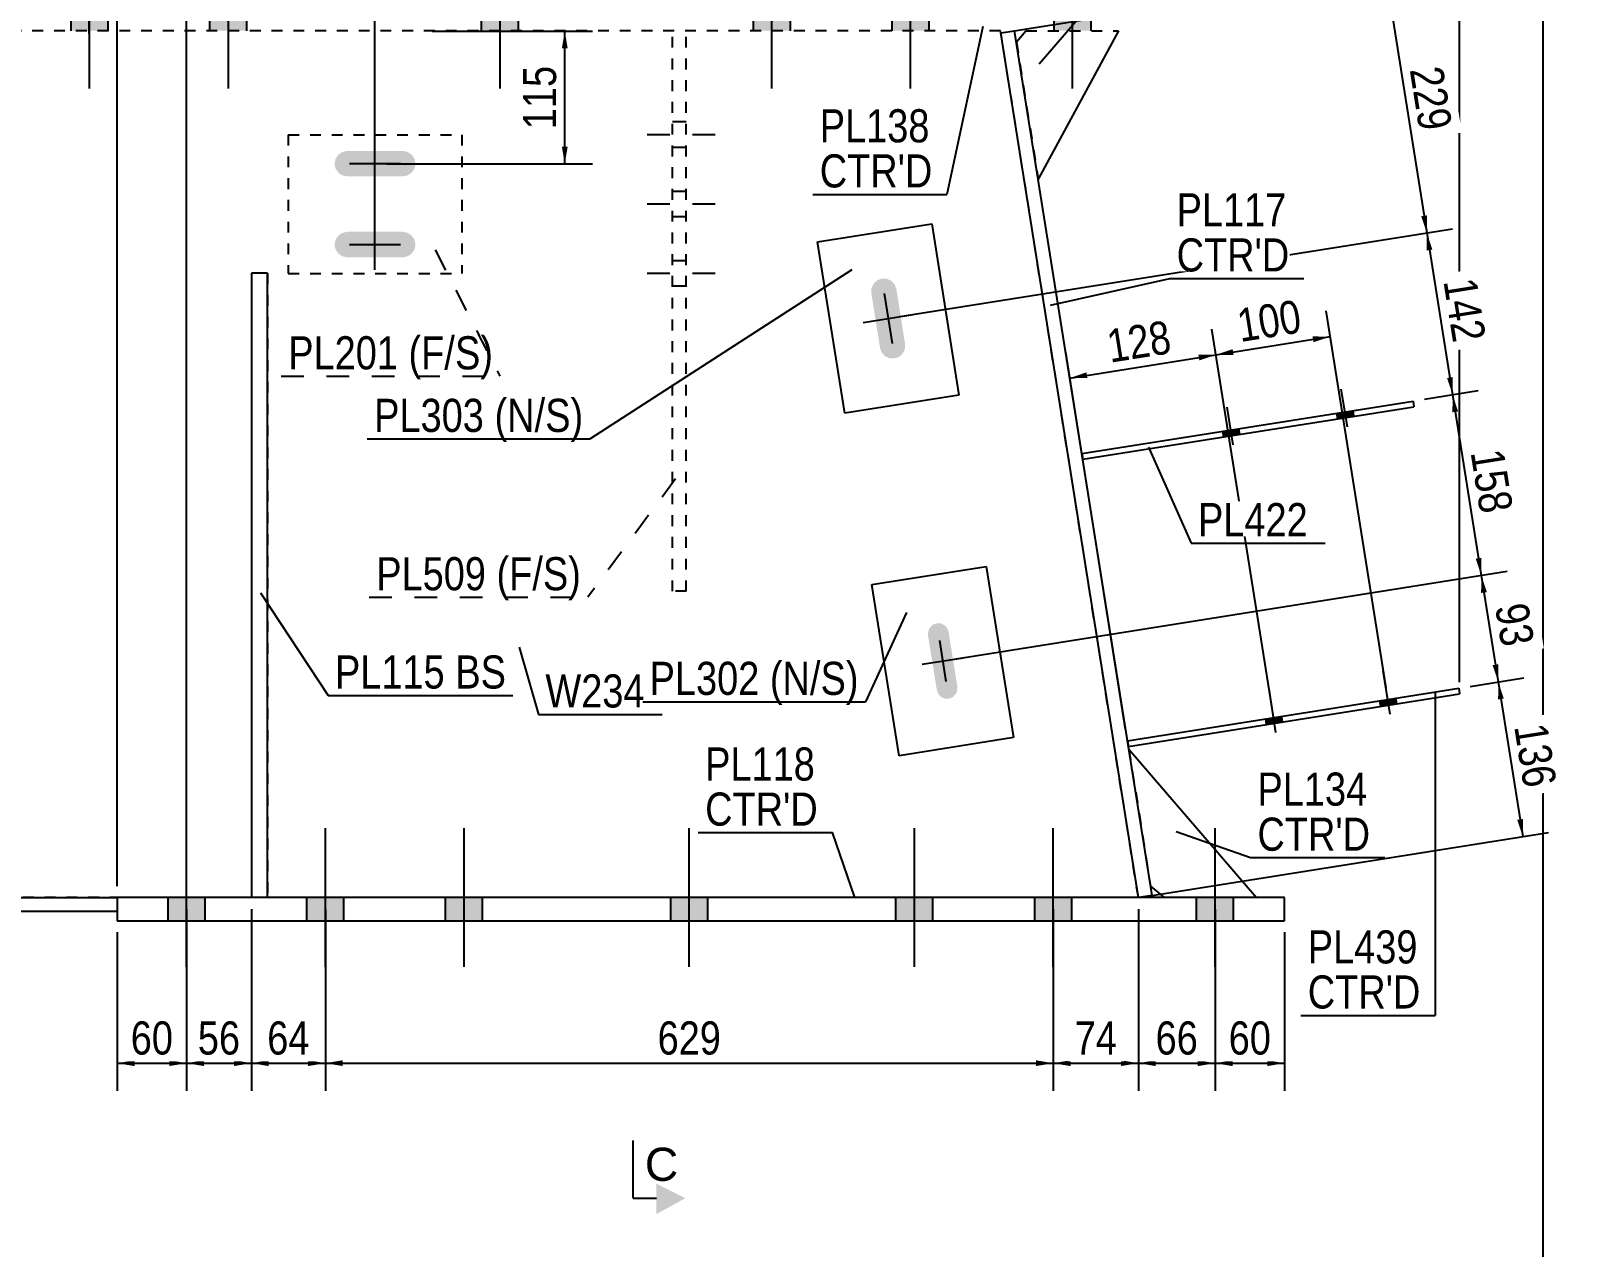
# Model space of a CAD drawing. Header units: millimetres. Extents: x -314 to 100, y -164 to 123.
# Drawn here: x -32.4 to 100.4, y -35.4 to 69.8 of the extents above; entities that cross this region are included whole.
import ezdxf

# ---------------------------------------------------------------- set-up
doc = ezdxf.new("R2010")
doc.units = ezdxf.units.MM
doc.linetypes.add('DXK_LINE_DOT1', pattern=[1.8814, 0.9407, -0.9407])
doc.linetypes.add('DXK_LINE_DOT2', pattern=[3.9198, 1.9599, -1.9599])
doc.styles.add('Arial', font='ARIAL.TTF', dxfattribs={"height": 0.2})
doc.styles.add('Arial Narrow', font='ARIALN.TTF', dxfattribs={"height": 0.2})

# ---------------------------------------------------------------- blocks, each defined once
blk = doc.blocks.new('Unknown-623260570-1210')
at = {"color": 5, "linetype": 'Continuous'}
blk.add_line((98.38, -164.04), (98.38, 122.96), dxfattribs=at)
blk = doc.blocks.new('Bolt-623260570-1496 - 1397')
at = {"linetype": 'Continuous'}
for points in [[(-38.74, 72.33), (-41.94, 72.33), (-41.94, 69.83), (-38.74, 69.83)], [(-38.74, 72.33), (-41.94, 72.33), (-41.94, 69.83), (-38.74, 69.83)], [(-25.74, 72.33), (-28.94, 72.33), (-28.94, 69.83), (-25.74, 69.83)], [(-25.74, 72.33), (-28.94, 72.33), (-28.94, 69.83), (-25.74, 69.83)], [(-13.74, 72.33), (-16.94, 72.33), (-16.94, 69.83), (-13.74, 69.83)], [(-13.74, 72.33), (-16.94, 72.33), (-16.94, 69.83), (-13.74, 69.83)], [(9.76, 72.33), (6.56, 72.33), (6.56, 69.83), (9.76, 69.83)], [(9.76, 72.33), (6.56, 72.33), (6.56, 69.83), (9.76, 69.83)], [(33.26, 72.33), (30.06, 72.33), (30.06, 69.83), (33.26, 69.83)], [(33.26, 72.33), (30.06, 72.33), (30.06, 69.83), (33.26, 69.83)], [(45.26, 72.33), (42.06, 72.33), (42.06, 69.83), (45.26, 69.83)], [(45.26, 72.33), (42.06, 72.33), (42.06, 69.83), (45.26, 69.83)], [(59.26, 72.33), (56.06, 72.33), (56.06, 69.83), (59.26, 69.83)], [(59.26, 72.33), (56.06, 72.33), (56.06, 69.83), (59.26, 69.83)]]:
    blk.add_hatch(color=3, dxfattribs=at).paths.add_polyline_path(points)
at = {"color": 3, "linetype": 'Continuous'}
for p, q in [((-40.34, 76.8), (-40.34, 64.83)), ((-40.34, 76.8), (-40.34, 64.83)), ((-27.34, 76.8), (-27.34, 64.83)), ((-27.34, 76.8), (-27.34, 64.83)), ((-15.34, 76.8), (-15.34, 64.83)), ((-15.34, 76.8), (-15.34, 64.83)), ((8.16, 76.8), (8.16, 64.83)), ((8.16, 76.8), (8.16, 64.83)), ((31.66, 76.8), (31.66, 64.83)), ((31.66, 76.8), (31.66, 64.83)), ((43.66, 76.8), (43.66, 64.83)), ((43.66, 76.8), (43.66, 64.83)), ((57.66, 76.8), (57.66, 64.83)), ((57.66, 76.8), (57.66, 64.83)), ((-41.94, 72.33), (-41.94, 69.83)), ((-41.94, 72.33), (-41.94, 69.83)), ((-38.74, 72.33), (-38.74, 69.83)), ((-38.74, 72.33), (-38.74, 69.83)), ((-28.94, 72.33), (-28.94, 69.83)), ((-28.94, 72.33), (-28.94, 69.83)), ((-25.74, 72.33), (-25.74, 69.83)), ((-25.74, 72.33), (-25.74, 69.83)), ((-16.94, 72.33), (-16.94, 69.83)), ((-16.94, 72.33), (-16.94, 69.83)), ((-13.74, 72.33), (-13.74, 69.83)), ((-13.74, 72.33), (-13.74, 69.83)), ((6.56, 72.33), (6.56, 69.83)), ((6.56, 72.33), (6.56, 69.83)), ((9.76, 72.33), (9.76, 69.83)), ((9.76, 72.33), (9.76, 69.83)), ((30.06, 72.33), (30.06, 69.83)), ((30.06, 72.33), (30.06, 69.83)), ((33.26, 72.33), (33.26, 69.83)), ((33.26, 72.33), (33.26, 69.83)), ((42.06, 72.33), (42.06, 69.83)), ((42.06, 72.33), (42.06, 69.83)), ((45.26, 72.33), (45.26, 69.83)), ((45.26, 72.33), (45.26, 69.83)), ((56.06, 72.33), (56.06, 69.83)), ((56.06, 72.33), (56.06, 69.83)), ((59.26, 72.33), (59.26, 69.83)), ((59.26, 72.33), (59.26, 69.83))]:
    blk.add_line(p, q, dxfattribs=at)
blk = doc.blocks.new('Bolt-623260570-8655 - 1397')
at = {"linetype": 'Continuous'}
blk.add_hatch(color=3, dxfattribs=at).paths.add_polyline_path([(46.31, 12.2), (46.63, 12.05), (46.98, 12.04), (47.31, 12.16), (47.56, 12.4), (47.71, 12.72), (47.73, 13.07), (46.97, 17.81), (46.85, 18.14), (46.61, 18.4), (46.29, 18.55), (45.94, 18.56), (45.61, 18.44), (45.35, 18.2), (45.21, 17.88), (45.19, 17.53), (45.95, 12.79), (46.07, 12.46)])
at = {"color": 3, "linetype": 'Continuous'}
for p, q in [((46.18, 17.08), (46.74, 13.52)), ((44.68, 15.02), (48.24, 15.58))]:
    blk.add_line(p, q, dxfattribs=at)
blk = doc.blocks.new('Part-623260570-2457 - 1397')
at = {"color": 2, "linetype": 'Continuous'}
for p, q in [((62.56, 7.67), (73.6, -5.17)), ((64.44, -4.19), (65.6, -5.17))]:
    blk.add_line(p, q, dxfattribs=at)
at = {"color": 7, "linetype": 'DXK_LINE_DOT1'}
for p, q in [((62.56, 7.67), (64.44, -4.19)), ((73.6, -5.17), (65.6, -5.17))]:
    blk.add_line(p, q, dxfattribs=at)
blk = doc.blocks.new('Part-623260570-1485 - 1397')
at = {"color": 7, "linetype": 'DXK_LINE_DOT1'}
for p, q in [((-11.92, 48.85), (-13.32, 48.85)), ((-13.32, 48.85), (-13.32, -5.17)), ((-11.92, 48.85), (-11.92, -5.17)), ((-11.92, -5.17), (-13.32, -5.17))]:
    blk.add_line(p, q, dxfattribs=at)
blk = doc.blocks.new('Part-623260570-1490 - 1397')
at = {"color": 2, "linetype": 'Continuous'}
for p, q in [((-11.92, 48.85), (-13.32, 48.85)), ((-13.32, 48.85), (-13.32, -5.17)), ((-11.92, -5.17), (-11.92, 48.85))]:
    blk.add_line(p, q, dxfattribs=at)
blk = doc.blocks.new('Part-623260570-8653 - 1397')
at = {"color": 2, "linetype": 'Continuous'}
for p, q in [((58.49, 33.24), (87.13, 37.79)), ((58.57, 32.75), (87.21, 37.3)), ((87.13, 37.79), (87.21, 37.3))]:
    blk.add_line(p, q, dxfattribs=at)
at = {"color": 7, "linetype": 'DXK_LINE_DOT1'}
blk.add_line((58.49, 33.24), (58.57, 32.75), dxfattribs=at)
blk = doc.blocks.new('Part-623260570-1540 - 1397')
at = {"color": 2, "linetype": 'Continuous'}
for p, q in [((62.44, 8.4), (91.08, 12.96)), ((62.52, 7.91), (91.16, 12.46)), ((91.08, 12.96), (91.16, 12.46))]:
    blk.add_line(p, q, dxfattribs=at)
at = {"color": 7, "linetype": 'DXK_LINE_DOT1'}
blk.add_line((62.44, 8.4), (62.52, 7.91), dxfattribs=at)
blk = doc.blocks.new('Bolt-623260570-1609 - 1397')
at = {"linetype": 'Continuous'}
for points in [[(-17.32, -5.17), (-20.52, -5.17), (-20.52, -7.17), (-17.32, -7.17)], [(-17.32, -5.17), (-20.52, -5.17), (-20.52, -7.17), (-17.32, -7.17)], [(-5.32, -5.17), (-8.52, -5.17), (-8.52, -7.17), (-5.32, -7.17)], [(-5.32, -5.17), (-8.52, -5.17), (-8.52, -7.17), (-5.32, -7.17)], [(6.68, -5.17), (3.48, -5.17), (3.48, -7.17), (6.68, -7.17)], [(6.68, -5.17), (3.48, -5.17), (3.48, -7.17), (6.68, -7.17)], [(26.15, -5.17), (22.95, -5.17), (22.95, -7.17), (26.15, -7.17)], [(26.15, -5.17), (22.95, -5.17), (22.95, -7.17), (26.15, -7.17)], [(45.62, -5.17), (42.42, -5.17), (42.42, -7.17), (45.62, -7.17)], [(45.62, -5.17), (42.42, -5.17), (42.42, -7.17), (45.62, -7.17)], [(57.62, -5.17), (54.42, -5.17), (54.42, -7.17), (57.62, -7.17)], [(57.62, -5.17), (54.42, -5.17), (54.42, -7.17), (57.62, -7.17)], [(71.62, -5.17), (68.42, -5.17), (68.42, -7.17), (71.62, -7.17)], [(71.62, -5.17), (68.42, -5.17), (68.42, -7.17), (71.62, -7.17)]]:
    blk.add_hatch(color=3, dxfattribs=at).paths.add_polyline_path(points)
at = {"color": 3, "linetype": 'Continuous'}
for p, q in [((-18.92, -11.15), (-18.92, 0.83)), ((-18.92, -11.15), (-18.92, 0.83)), ((-6.92, -11.15), (-6.92, 0.83)), ((-6.92, -11.15), (-6.92, 0.83)), ((5.08, -11.15), (5.08, 0.83)), ((5.08, -11.15), (5.08, 0.83)), ((24.55, -11.15), (24.55, 0.83)), ((24.55, -11.15), (24.55, 0.83)), ((44.02, -11.15), (44.02, 0.83)), ((44.02, -11.15), (44.02, 0.83)), ((56.02, -11.15), (56.02, 0.83)), ((56.02, -11.15), (56.02, 0.83)), ((70.02, -11.15), (70.02, 0.83)), ((70.02, -11.15), (70.02, 0.83)), ((-20.52, -7.17), (-20.52, -5.17)), ((-20.52, -7.17), (-20.52, -5.17)), ((-17.32, -7.17), (-17.32, -5.17)), ((-17.32, -7.17), (-17.32, -5.17)), ((-8.52, -7.17), (-8.52, -5.17)), ((-8.52, -7.17), (-8.52, -5.17)), ((-5.32, -7.17), (-5.32, -5.17)), ((-5.32, -7.17), (-5.32, -5.17)), ((3.48, -7.17), (3.48, -5.17)), ((3.48, -7.17), (3.48, -5.17)), ((6.68, -7.17), (6.68, -5.17)), ((6.68, -7.17), (6.68, -5.17)), ((22.95, -7.17), (22.95, -5.17)), ((22.95, -7.17), (22.95, -5.17)), ((26.15, -7.17), (26.15, -5.17)), ((26.15, -7.17), (26.15, -5.17)), ((42.42, -7.17), (42.42, -5.17)), ((42.42, -7.17), (42.42, -5.17)), ((45.62, -7.17), (45.62, -5.17)), ((45.62, -7.17), (45.62, -5.17)), ((54.42, -7.17), (54.42, -5.17)), ((54.42, -7.17), (54.42, -5.17)), ((57.62, -7.17), (57.62, -5.17)), ((57.62, -7.17), (57.62, -5.17)), ((68.42, -7.17), (68.42, -5.17)), ((68.42, -7.17), (68.42, -5.17)), ((71.62, -7.17), (71.62, -5.17)), ((71.62, -7.17), (71.62, -5.17))]:
    blk.add_line(p, q, dxfattribs=at)
blk = doc.blocks.new('Part-623260570-8651 - 1397')
at = {"color": 2, "linetype": 'Continuous'}
for p, q in [((40.34, 21.92), (50.22, 23.49)), ((50.22, 23.49), (52.58, 8.68)), ((42.7, 7.11), (40.34, 21.92)), ((52.58, 8.68), (42.7, 7.11))]:
    blk.add_line(p, q, dxfattribs=at)
blk = doc.blocks.new('Part-623260570-1776 - 1397')
at = {"color": 2, "linetype": 'Continuous'}
for p, q in [((76.02, -5.17), (-24.92, -5.17)), ((-24.92, -5.17), (-24.92, -7.17)), ((76.02, -7.17), (76.02, -5.17)), ((-24.92, -7.17), (76.02, -7.17))]:
    blk.add_line(p, q, dxfattribs=at)
blk = doc.blocks.new('Part-623260570-1584 - 1397')
at = {"color": 2, "linetype": 'Continuous'}
for p, q in [((-114.45, 14.84), (-114.5, 13.64)), ((-66.45, 12.73), (-114.45, 14.84)), ((-66.45, 11.53), (-114.5, 13.64)), ((-48.32, -5.17), (-66.35, -4.38)), ((-48.32, -5.17), (-24.92, -5.17)), ((-48.35, -6.37), (-66.35, -5.58)), ((-24.92, -6.37), (-48.35, -6.37))]:
    blk.add_line(p, q, dxfattribs=at)
at = {"color": 7, "linetype": 'DXK_LINE_DOT1'}
blk.add_line((-24.92, -5.17), (-24.92, -6.37), dxfattribs=at)
blk = doc.blocks.new('Bolt-623260570-1607 - 1397')
at = {"linetype": 'Continuous'}
for points in [[(84.34, 11.38), (85.73, 11.6), (85.65, 12.09), (84.26, 11.87)], [(84.34, 11.38), (85.73, 11.6), (85.65, 12.09), (84.26, 11.87)], [(74.47, 9.81), (75.85, 10.03), (75.77, 10.52), (74.39, 10.3)], [(74.47, 9.81), (75.85, 10.03), (75.77, 10.52), (74.39, 10.3)]]:
    blk.add_hatch(color=3, dxfattribs=at).paths.add_polyline_path(points)
at = {"color": 3, "linetype": 'Continuous'}
for p, q in [((85.16, 10.7), (84.56, 14.45)), ((85.16, 10.7), (84.56, 14.45)), ((75.28, 9.13), (74.69, 12.88)), ((75.28, 9.13), (74.69, 12.88)), ((85.73, 11.6), (85.65, 12.09)), ((85.73, 11.6), (85.65, 12.09)), ((84.34, 11.38), (84.26, 11.87)), ((84.34, 11.38), (84.26, 11.87)), ((74.47, 9.81), (74.39, 10.3)), ((74.47, 9.81), (74.39, 10.3)), ((75.85, 10.03), (75.77, 10.52)), ((75.85, 10.03), (75.77, 10.52))]:
    blk.add_line(p, q, dxfattribs=at)
blk = doc.blocks.new('Part-623260570-1663 - 1397')
at = {"color": 2, "linetype": 'Continuous'}
for p, q in [((51.49, 69.64), (52.67, 69.83)), ((63.38, -5.17), (51.49, 69.64)), ((64.57, -4.98), (52.67, 69.83)), ((64.57, -4.98), (63.38, -5.17))]:
    blk.add_line(p, q, dxfattribs=at)
blk = doc.blocks.new('Part-623260570-1739 - 1397')
at = {"color": 2, "linetype": 'Continuous'}
for p, q in [((-46.24, 69.83), (-46.24, -5.17)), ((51.49, 69.64), (51.46, 69.83))]:
    blk.add_line(p, q, dxfattribs=at)
at = {"color": 7, "linetype": 'DXK_LINE_DOT1'}
for p, q in [((51.46, 69.83), (-46.24, 69.83)), ((63.38, -5.17), (51.49, 69.64)), ((-13.32, -5.17), (-46.24, -5.17)), ((63.38, -5.17), (-11.92, -5.17))]:
    blk.add_line(p, q, dxfattribs=at)
blk = doc.blocks.new('Part-623260570-8652 - 1397')
at = {"color": 2, "linetype": 'Continuous'}
for p, q in [((35.63, 51.55), (45.51, 53.12)), ((45.51, 53.12), (47.86, 38.31)), ((37.99, 36.74), (35.63, 51.55)), ((47.86, 38.31), (37.99, 36.74))]:
    blk.add_line(p, q, dxfattribs=at)
blk = doc.blocks.new('Part-623260570-2459 - 1397')
at = {"color": 2, "linetype": 'Continuous'}
for p, q in [((53.67, 69.83), (52.83, 68.84)), ((61.67, 69.83), (54.71, 56.99))]:
    blk.add_line(p, q, dxfattribs=at)
at = {"color": 7, "linetype": 'DXK_LINE_DOT1'}
for p, q in [((53.67, 69.83), (61.67, 69.83)), ((52.83, 68.84), (54.71, 56.99)), ((54.71, 56.99), (54.71, 56.99))]:
    blk.add_line(p, q, dxfattribs=at)
blk = doc.blocks.new('Part-623260570-7540 - 1397')
at = {"color": 7, "linetype": 'DXK_LINE_DOT1'}
for p, q in [((-10.13, 60.83), (-10.13, 48.83)), ((-10.13, 60.83), (4.87, 60.83)), ((4.87, 60.83), (4.87, 48.83)), ((-10.13, 48.83), (4.87, 48.83))]:
    blk.add_line(p, q, dxfattribs=at)
blk = doc.blocks.new('Bolt-623260570-7541 - 1397')
at = {"linetype": 'Continuous'}
for points in [[(0.55, 57.55), (0.79, 57.91), (0.87, 58.33), (0.79, 58.75), (0.55, 59.1), (0.19, 59.34), (-0.23, 59.43), (-5.03, 59.43), (-5.45, 59.34), (-5.8, 59.1), (-6.04, 58.75), (-6.13, 58.33), (-6.04, 57.91), (-5.8, 57.55), (-5.45, 57.31), (-5.03, 57.23), (-0.23, 57.23), (0.19, 57.31)], [(0.55, 50.55), (0.79, 50.91), (0.87, 51.33), (0.79, 51.75), (0.55, 52.1), (0.19, 52.34), (-0.23, 52.43), (-5.03, 52.43), (-5.45, 52.34), (-5.8, 52.1), (-6.04, 51.75), (-6.13, 51.33), (-6.04, 50.91), (-5.8, 50.55), (-5.45, 50.31), (-5.03, 50.23), (-0.23, 50.23), (0.19, 50.31)]]:
    blk.add_hatch(color=3, dxfattribs=at).paths.add_polyline_path(points)
at = {"color": 3, "linetype": 'Continuous'}
for p, q in [((-2.63, 56.13), (-2.63, 60.53)), ((-4.83, 58.33), (-0.43, 58.33)), ((-2.63, 49.13), (-2.63, 53.53)), ((-4.83, 51.33), (-0.43, 51.33))]:
    blk.add_line(p, q, dxfattribs=at)
blk = doc.blocks.new('Part-623260570-8654 - 1397')
at = {"color": 7, "linetype": 'DXK_LINE_DOT1'}
for p, q in [((23.09, 21.33), (23.09, 69.83)), ((24.29, 21.33), (24.29, 69.83)), ((24.29, 21.33), (23.09, 21.33))]:
    blk.add_line(p, q, dxfattribs=at)
blk = doc.blocks.new('Bolt-623260570-8656 - 1397')
at = {"linetype": 'Continuous'}
blk.add_hatch(color=3, dxfattribs=at).paths.add_polyline_path([(41.48, 41.67), (41.87, 41.49), (42.3, 41.47), (42.7, 41.62), (43.02, 41.91), (43.19, 42.3), (43.21, 42.73), (42.46, 47.47), (42.31, 47.87), (42.02, 48.19), (41.63, 48.37), (41.2, 48.38), (40.8, 48.24), (40.48, 47.94), (40.3, 47.55), (40.29, 47.13), (41.04, 42.39), (41.19, 41.98)])
at = {"color": 3, "linetype": 'Continuous'}
for p, q in [((41.4, 47.1), (42.09, 42.76)), ((39.58, 44.58), (43.92, 45.27))]:
    blk.add_line(p, q, dxfattribs=at)
blk = doc.blocks.new('Bolt-623260570-8659 - 1397')
at = {"linetype": 'Continuous'}
for points in [[(80.63, 36.25), (82.02, 36.47), (81.94, 36.97), (80.55, 36.75)], [(80.63, 36.25), (82.02, 36.47), (81.94, 36.97), (80.55, 36.75)], [(70.76, 34.68), (72.14, 34.9), (72.06, 35.4), (70.68, 35.18)], [(70.76, 34.68), (72.14, 34.9), (72.06, 35.4), (70.68, 35.18)]]:
    blk.add_hatch(color=3, dxfattribs=at).paths.add_polyline_path(points)
at = {"color": 3, "linetype": 'Continuous'}
for p, q in [((81.45, 35.57), (80.93, 38.83)), ((81.45, 35.57), (80.93, 38.83)), ((71.57, 34), (71.06, 37.26)), ((71.57, 34), (71.06, 37.26)), ((80.63, 36.25), (80.55, 36.75)), ((80.63, 36.25), (80.55, 36.75)), ((82.02, 36.47), (81.94, 36.97)), ((82.02, 36.47), (81.94, 36.97)), ((70.76, 34.68), (70.68, 35.18)), ((70.76, 34.68), (70.68, 35.18)), ((72.14, 34.9), (72.06, 35.4)), ((72.14, 34.9), (72.06, 35.4))]:
    blk.add_line(p, q, dxfattribs=at)
blk = doc.blocks.new('Bolt-623260570-8660 - 1397')
at = {"color": 3, "linetype": 'DXK_LINE_DOT2'}
for p, q in [((24.29, 61.93), (23.09, 61.93)), ((26.79, 60.83), (19.99, 60.83)), ((24.29, 59.73), (23.09, 59.73)), ((24.29, 55.93), (23.09, 55.93)), ((26.79, 54.83), (19.99, 54.83)), ((24.29, 53.73), (23.09, 53.73)), ((24.29, 49.93), (23.09, 49.93)), ((26.79, 48.83), (19.99, 48.83)), ((24.29, 47.73), (23.09, 47.73))]:
    blk.add_line(p, q, dxfattribs=at)
blk = doc.blocks.new('StraightDimension-623260570-9714 - 1397')
at = {"linetype": 'Continuous'}
blk.add_hatch(color=7, dxfattribs=at).paths.add_polyline_path([(-4.13, 89.41), (-2.63, 89.16), (-4.13, 88.91)])
at = {"color": 7, "linetype": 'Continuous'}
for p, q in [((-2.63, 52.3), (-2.63, 93.66)), ((-14.52, 89.16), (-2.63, 89.16))]:
    blk.add_line(p, q, dxfattribs=at)
at = {"color": 0}
blk.add_wipeout([(-3.4, 90.06), (-3.4, 94.26), (-13.74, 94.26), (-13.74, 90.06)], dxfattribs=at)
at = {"color": 3, "style": 'Arial Narrow'}
blk.add_text('10704', height=2.863, dxfattribs=at).set_placement((-13.14, 90.66))
blk = doc.blocks.new('StraightDimension-623260570-6183 - 1397')
at = {"color": 7, "linetype": 'Continuous'}
blk.add_line((91.16, 13.46), (91.16, 111.49), dxfattribs=at)
blk = doc.blocks.new('StraightDimension-623260570-6237 - 1397')
at = {"linetype": 'Continuous'}
for points in [[(13.53, 68.3), (13.78, 69.8), (14.03, 68.3)], [(14.03, 59.8), (13.78, 58.3), (13.53, 59.8)]]:
    blk.add_hatch(color=7, dxfattribs=at).paths.add_polyline_path(points)
at = {"color": 7, "linetype": 'Continuous'}
for p, q in [((2.32, 69.8), (16.18, 69.8)), ((13.78, 58.3), (13.78, 69.8)), ((-1.63, 58.3), (16.18, 58.3))]:
    blk.add_line(p, q, dxfattribs=at)
at = {"color": 0}
blk.add_wipeout([(13.63, 67.39), (9.43, 67.39), (9.43, 60.71), (13.63, 60.71)], dxfattribs=at)
at = {"color": 3, "style": 'Arial Narrow'}
blk.add_text('115', height=2.863, rotation=90.0002, dxfattribs=at).set_placement((13.03, 61.31))
blk = doc.blocks.new('StraightDimension-623260570-7045 - 1397')
at = {"linetype": 'Continuous'}
for points in [[(78.44, 43.38), (79.97, 43.36), (78.52, 42.88)], [(71.61, 41.78), (70.09, 41.79), (71.53, 42.28)]]:
    blk.add_hatch(color=7, dxfattribs=at).paths.add_polyline_path(points)
at = {"color": 7, "linetype": 'Continuous'}
for p, q in [((84.8, 12.97), (79.61, 45.59)), ((74.92, 11.4), (69.74, 44.02)), ((70.09, 41.79), (79.97, 43.36))]:
    blk.add_line(p, q, dxfattribs=at)
at = {"color": 0}
blk.add_wipeout([(78.3, 43.25), (77.64, 47.4), (71.04, 46.35), (71.7, 42.2)], dxfattribs=at)
at = {"color": 3, "style": 'Arial Narrow'}
blk.add_text('100', height=2.863, rotation=9.0355, dxfattribs=at).set_placement((72.2, 42.89))
blk = doc.blocks.new('StraightDimension-623260570-7046 - 1397')
at = {"linetype": 'Continuous'}
for points in [[(68.57, 41.8), (70.09, 41.79), (68.65, 41.31)], [(58.97, 39.77), (57.45, 39.78), (58.89, 40.27)]]:
    blk.add_hatch(color=7, dxfattribs=at).paths.add_polyline_path(points)
at = {"color": 7, "linetype": 'Continuous'}
for p, q in [((74.92, 11.4), (69.74, 44.02)), ((62.28, 9.39), (57.1, 42.01)), ((57.45, 39.78), (70.09, 41.79))]:
    blk.add_line(p, q, dxfattribs=at)
at = {"color": 0}
blk.add_wipeout([(67.05, 41.46), (66.39, 45.61), (59.79, 44.56), (60.45, 40.41)], dxfattribs=at)
at = {"color": 3, "style": 'Arial Narrow'}
blk.add_text('128', height=2.863, rotation=9.0355, dxfattribs=at).set_placement((60.94, 41.1))
blk = doc.blocks.new('StraightDimension-623260570-9473 - 1397')
at = {"linetype": 'Continuous'}
for points in [[(94.49, 11.98), (94.5, 13.5), (94.98, 12.06)], [(96.64, 1.63), (96.63, 0.11), (96.14, 1.56)]]:
    blk.add_hatch(color=7, dxfattribs=at).paths.add_polyline_path(points)
at = {"color": 7, "linetype": 'Continuous'}
for p, q in [((92.07, 13.11), (96.72, 13.85)), ((94.5, 13.5), (96.63, 0.11)), ((64.37, -5.02), (98.85, 0.47))]:
    blk.add_line(p, q, dxfattribs=at)
at = {"color": 0}
blk.add_wipeout([(96.23, 3.53), (100.38, 4.19), (99.33, 10.79), (95.18, 10.13)], dxfattribs=at)
at = {"color": 3, "style": 'Arial Narrow'}
blk.add_text('136', height=2.863, rotation=-80.9647, dxfattribs=at).set_placement((95.87, 9.63))
blk = doc.blocks.new('StraightDimension-623260570-9474 - 1397')
at = {"linetype": 'Continuous'}
for points in [[(93.02, 21.19), (93.03, 22.71), (93.52, 21.26)], [(94.51, 15.02), (94.5, 13.5), (94.01, 14.94)]]:
    blk.add_hatch(color=7, dxfattribs=at).paths.add_polyline_path(points)
at = {"color": 7, "linetype": 'Continuous'}
for p, q in [((47.45, 15.46), (95.26, 23.06)), ((93.03, 22.71), (94.5, 13.5)), ((92.07, 13.11), (96.72, 13.85))]:
    blk.add_line(p, q, dxfattribs=at)
at = {"color": 0}
blk.add_wipeout([(94.29, 15.73), (98.44, 16.39), (97.68, 21.18), (93.53, 20.52)], dxfattribs=at)
at = {"color": 3, "style": 'Arial Narrow'}
blk.add_text('93', height=2.863, rotation=-80.9647, dxfattribs=at).set_placement((94.22, 20.03))
blk = doc.blocks.new('StraightDimension-623260570-9475 - 1397')
at = {"linetype": 'Continuous'}
for points in [[(90.54, 36.82), (90.55, 38.34), (91.03, 36.89)], [(93.04, 24.23), (93.03, 22.71), (92.55, 24.15)]]:
    blk.add_hatch(color=7, dxfattribs=at).paths.add_polyline_path(points)
at = {"color": 7, "linetype": 'Continuous'}
for p, q in [((88.12, 37.95), (92.77, 38.69)), ((90.55, 38.34), (93.03, 22.71)), ((47.45, 15.46), (95.26, 23.06))]:
    blk.add_line(p, q, dxfattribs=at)
at = {"color": 0}
blk.add_wipeout([(92.46, 27.24), (96.61, 27.9), (95.56, 34.51), (91.41, 33.85)], dxfattribs=at)
at = {"color": 3, "style": 'Arial Narrow'}
blk.add_text('158', height=2.863, rotation=-80.9647, dxfattribs=at).set_placement((92.1, 33.35))
blk = doc.blocks.new('StraightDimension-623260570-9476 - 1397')
at = {"linetype": 'Continuous'}
for points in [[(88.31, 50.81), (88.32, 52.33), (88.8, 50.89)], [(90.56, 39.86), (90.55, 38.34), (90.07, 39.78)]]:
    blk.add_hatch(color=7, dxfattribs=at).paths.add_polyline_path(points)
at = {"color": 7, "linetype": 'Continuous'}
for p, q in [((42.74, 45.09), (90.54, 52.69)), ((88.32, 52.33), (90.55, 38.34)), ((88.12, 37.95), (92.77, 38.69))]:
    blk.add_line(p, q, dxfattribs=at)
at = {"color": 0}
blk.add_wipeout([(90.11, 42.06), (94.26, 42.72), (93.21, 49.32), (89.06, 48.66)], dxfattribs=at)
at = {"color": 3, "style": 'Arial Narrow'}
blk.add_text('142', height=2.863, rotation=-80.9647, dxfattribs=at).set_placement((89.75, 48.16))
blk = doc.blocks.new('StraightDimension-623260570-9477 - 1397')
at = {"linetype": 'Continuous'}
for points in [[(84.72, 73.4), (84.73, 74.92), (85.21, 73.48)], [(88.33, 53.85), (88.32, 52.33), (87.84, 53.78)]]:
    blk.add_hatch(color=7, dxfattribs=at).paths.add_polyline_path(points)
at = {"color": 7, "linetype": 'Continuous'}
for p, q in [((52.48, 69.8), (86.95, 75.28)), ((84.73, 74.92), (88.32, 52.33)), ((42.74, 45.09), (90.54, 52.69))]:
    blk.add_line(p, q, dxfattribs=at)
at = {"color": 0}
blk.add_wipeout([(87.2, 60.35), (91.35, 61.01), (90.3, 67.61), (86.15, 66.95)], dxfattribs=at)
at = {"color": 3, "style": 'Arial Narrow'}
blk.add_text('229', height=2.863, rotation=-80.9647, dxfattribs=at).set_placement((86.84, 66.46))
blk = doc.blocks.new('StraightDimension-623260570-9551 - 1397')
at = {"linetype": 'Continuous'}
for points in [[(71.52, -19.74), (70.02, -19.49), (71.52, -19.24)], [(74.52, -19.24), (76.02, -19.49), (74.52, -19.74)]]:
    blk.add_hatch(color=7, dxfattribs=at).paths.add_polyline_path(points)
at = {"color": 7, "linetype": 'Continuous'}
for p, q in [((70.02, -6.17), (70.02, -21.89)), ((76.02, -8.17), (76.02, -21.89)), ((70.02, -19.49), (76.02, -19.49))]:
    blk.add_line(p, q, dxfattribs=at)
at = {"color": 0}
blk.add_wipeout([(75.45, -19.34), (75.45, -15.14), (70.59, -15.14), (70.59, -19.34)], dxfattribs=at)
at = {"color": 3, "style": 'Arial Narrow'}
blk.add_text('60', height=2.863, dxfattribs=at).set_placement((71.19, -18.74))
blk = doc.blocks.new('StraightDimension-623260570-9552 - 1397')
at = {"linetype": 'Continuous'}
for points in [[(64.88, -19.74), (63.38, -19.49), (64.88, -19.24)], [(68.52, -19.24), (70.02, -19.49), (68.52, -19.74)]]:
    blk.add_hatch(color=7, dxfattribs=at).paths.add_polyline_path(points)
at = {"color": 7, "linetype": 'Continuous'}
for p, q in [((63.38, -6.17), (63.38, -21.89)), ((70.02, -6.17), (70.02, -21.89)), ((63.38, -19.49), (70.02, -19.49))]:
    blk.add_line(p, q, dxfattribs=at)
at = {"color": 0}
blk.add_wipeout([(69.13, -19.34), (69.13, -15.14), (64.27, -15.14), (64.27, -19.34)], dxfattribs=at)
at = {"color": 3, "style": 'Arial Narrow'}
blk.add_text('66', height=2.863, dxfattribs=at).set_placement((64.87, -18.74))
blk = doc.blocks.new('StraightDimension-623260570-9553 - 1397')
at = {"linetype": 'Continuous'}
for points in [[(57.52, -19.74), (56.02, -19.49), (57.52, -19.24)], [(61.88, -19.24), (63.38, -19.49), (61.88, -19.74)]]:
    blk.add_hatch(color=7, dxfattribs=at).paths.add_polyline_path(points)
at = {"color": 7, "linetype": 'Continuous'}
for p, q in [((56.02, -6.16), (56.02, -21.89)), ((63.38, -6.17), (63.38, -21.89)), ((56.02, -19.49), (63.38, -19.49))]:
    blk.add_line(p, q, dxfattribs=at)
at = {"color": 0}
blk.add_wipeout([(62.13, -19.34), (62.13, -15.14), (57.27, -15.14), (57.27, -19.34)], dxfattribs=at)
at = {"color": 3, "style": 'Arial Narrow'}
blk.add_text('74', height=2.863, dxfattribs=at).set_placement((57.87, -18.74))
blk = doc.blocks.new('StraightDimension-623260570-9554 - 1397')
at = {"linetype": 'Continuous'}
for points in [[(-5.42, -19.74), (-6.92, -19.49), (-5.42, -19.24)], [(54.52, -19.24), (56.02, -19.49), (54.52, -19.74)]]:
    blk.add_hatch(color=7, dxfattribs=at).paths.add_polyline_path(points)
at = {"color": 7, "linetype": 'Continuous'}
for p, q in [((-6.92, -6.2), (-6.92, -21.89)), ((56.02, -6.16), (56.02, -21.89)), ((-6.92, -19.49), (56.02, -19.49))]:
    blk.add_line(p, q, dxfattribs=at)
at = {"color": 0}
blk.add_wipeout([(27.89, -19.34), (27.89, -15.14), (21.21, -15.14), (21.21, -19.34)], dxfattribs=at)
at = {"color": 3, "style": 'Arial Narrow'}
blk.add_text('629', height=2.863, dxfattribs=at).set_placement((21.81, -18.74))
blk = doc.blocks.new('StraightDimension-623260570-9555 - 1397')
at = {"linetype": 'Continuous'}
for points in [[(-11.82, -19.74), (-13.32, -19.49), (-11.82, -19.24)], [(-8.42, -19.24), (-6.92, -19.49), (-8.42, -19.74)]]:
    blk.add_hatch(color=7, dxfattribs=at).paths.add_polyline_path(points)
at = {"color": 7, "linetype": 'Continuous'}
for p, q in [((-13.32, -6.17), (-13.32, -21.89)), ((-6.92, -6.2), (-6.92, -21.89)), ((-13.32, -19.49), (-6.92, -19.49))]:
    blk.add_line(p, q, dxfattribs=at)
at = {"color": 0}
blk.add_wipeout([(-7.69, -19.34), (-7.69, -15.14), (-12.55, -15.14), (-12.55, -19.34)], dxfattribs=at)
at = {"color": 3, "style": 'Arial Narrow'}
blk.add_text('64', height=2.863, dxfattribs=at).set_placement((-11.95, -18.74))
blk = doc.blocks.new('StraightDimension-623260570-9556 - 1397')
at = {"linetype": 'Continuous'}
for points in [[(-17.42, -19.74), (-18.92, -19.49), (-17.42, -19.24)], [(-14.82, -19.24), (-13.32, -19.49), (-14.82, -19.74)]]:
    blk.add_hatch(color=7, dxfattribs=at).paths.add_polyline_path(points)
at = {"color": 7, "linetype": 'Continuous'}
for p, q in [((-18.92, -6.17), (-18.92, -21.89)), ((-13.32, -6.17), (-13.32, -21.89)), ((-18.92, -19.49), (-13.32, -19.49))]:
    blk.add_line(p, q, dxfattribs=at)
at = {"color": 0}
blk.add_wipeout([(-13.69, -19.34), (-13.69, -15.14), (-18.55, -15.14), (-18.55, -19.34)], dxfattribs=at)
at = {"color": 3, "style": 'Arial Narrow'}
blk.add_text('56', height=2.863, dxfattribs=at).set_placement((-17.95, -18.74))
blk = doc.blocks.new('StraightDimension-623260570-9557 - 1397')
at = {"linetype": 'Continuous'}
for points in [[(-23.42, -19.74), (-24.92, -19.49), (-23.42, -19.24)], [(-20.42, -19.24), (-18.92, -19.49), (-20.42, -19.74)]]:
    blk.add_hatch(color=7, dxfattribs=at).paths.add_polyline_path(points)
at = {"color": 7, "linetype": 'Continuous'}
for p, q in [((-18.92, -6.17), (-18.92, -21.89)), ((-24.92, -8.17), (-24.92, -21.89)), ((-24.92, -19.49), (-18.92, -19.49))]:
    blk.add_line(p, q, dxfattribs=at)
at = {"color": 0}
blk.add_wipeout([(-19.49, -19.34), (-19.49, -15.14), (-24.35, -15.14), (-24.35, -19.34)], dxfattribs=at)
at = {"color": 3, "style": 'Arial Narrow'}
blk.add_text('60', height=2.863, dxfattribs=at).set_placement((-23.75, -18.74))
blk = doc.blocks.new('StraightDimension-623260570-9715 - 1397')
at = {"linetype": 'Continuous'}
blk.add_hatch(color=7, dxfattribs=at).paths.add_polyline_path([(-20.42, 95.11), (-18.92, 94.86), (-20.42, 94.61)])
at = {"color": 7, "linetype": 'Continuous'}
for p, q in [((-18.92, -6.2), (-18.92, 99.36)), ((-30.81, 94.86), (-18.92, 94.86))]:
    blk.add_line(p, q, dxfattribs=at)
at = {"color": 0}
blk.add_wipeout([(-19.7, 95.76), (-19.7, 99.96), (-30.04, 99.96), (-30.04, 95.76)], dxfattribs=at)
at = {"color": 3, "style": 'Arial Narrow'}
blk.add_text('10542', height=2.863, dxfattribs=at).set_placement((-29.44, 96.36))
blk = doc.blocks.new('StraightDimension-623260570-9716 - 1397')
at = {"linetype": 'Continuous'}
blk.add_hatch(color=7, dxfattribs=at).paths.add_polyline_path([(-26.42, 89.41), (-24.92, 89.16), (-26.42, 88.91)])
at = {"color": 7, "linetype": 'Continuous'}
for p, q in [((-24.92, -4.17), (-24.92, 93.66)), ((-36.81, 89.16), (-24.92, 89.16))]:
    blk.add_line(p, q, dxfattribs=at)
at = {"color": 0}
blk.add_wipeout([(-25.7, 90.06), (-25.7, 94.26), (-36.04, 94.26), (-36.04, 90.06)], dxfattribs=at)
at = {"color": 3, "style": 'Arial Narrow'}
blk.add_text('10482', height=2.863, dxfattribs=at).set_placement((-35.44, 90.66))
blk = doc.blocks.new('StraightDimension-623260570-10109 - 1397')
at = {"linetype": 'Continuous'}
for points in [[(-25.84, 80.72), (-27.34, 80.97), (-25.84, 81.22)], [(42.16, 81.22), (43.66, 80.97), (42.16, 80.72)]]:
    blk.add_hatch(color=7, dxfattribs=at).paths.add_polyline_path(points)
at = {"color": 7, "linetype": 'Continuous'}
for p, q in [((-27.34, 69.56), (-27.34, 83.22)), ((43.66, 70.8), (43.66, 83.22)), ((-27.34, 80.97), (43.66, 80.97))]:
    blk.add_line(p, q, dxfattribs=at)
at = {"color": 0}
blk.add_wipeout([(11.5, 81.12), (11.5, 85.32), (4.82, 85.32), (4.82, 81.12)], dxfattribs=at)
at = {"color": 3, "style": 'Arial Narrow'}
blk.add_text('710', height=2.863, dxfattribs=at).set_placement((5.42, 81.72))
blk = doc.blocks.new('StraightDimension-623260570-10110 - 1397')
at = {"linetype": 'Continuous'}
for points in [[(-33.49, 80.72), (-34.99, 80.97), (-33.49, 81.22)], [(-28.84, 81.22), (-27.34, 80.97), (-28.84, 80.72)]]:
    blk.add_hatch(color=7, dxfattribs=at).paths.add_polyline_path(points)
at = {"color": 7, "linetype": 'Continuous'}
for p, q in [((-34.99, 70.83), (-34.99, 83.22)), ((-27.34, 69.56), (-27.34, 83.22)), ((-34.99, 80.97), (-27.34, 80.97))]:
    blk.add_line(p, q, dxfattribs=at)
at = {"color": 0}
blk.add_wipeout([(-28.73, 81.12), (-28.73, 85.32), (-33.59, 85.32), (-33.59, 81.12)], dxfattribs=at)
at = {"color": 3, "style": 'Arial Narrow'}
blk.add_text('77', height=2.863, dxfattribs=at).set_placement((-32.99, 81.72))
blk = doc.blocks.new('Mark-623260570-1536 - 1397')
at = {"color": 7, "linetype": 'Continuous'}
blk.add_line((89.03, 12.6), (89.03, -15.36), dxfattribs=at)
at = {"color": 0}
for points in [[(87.53, -10.86), (87.53, -7.86), (78.03, -7.86), (78.03, -10.86)], [(87.78, -14.76), (87.78, -11.76), (78.03, -11.76), (78.03, -14.76)]]:
    blk.add_wipeout(points, dxfattribs=at)
for points in [[(87.53, -10.86), (87.53, -7.86), (78.03, -7.86), (78.03, -10.86)], [(87.78, -14.76), (87.78, -11.76), (78.03, -11.76), (78.03, -14.76)]]:
    blk.add_wipeout(points, dxfattribs=at)
at = {"color": 7, "linetype": 'Continuous'}
blk.add_line((77.43, -15.36), (89.03, -15.36), dxfattribs=at)
at = {"color": 3, "style": 'Arial Narrow'}
blk.add_text('PL439', height=2.863, dxfattribs=at).set_placement((78.03, -10.86))
at = {"color": 1, "style": 'Arial Narrow'}
blk.add_text("CTR'D", height=2.863, dxfattribs=at).set_placement((78.03, -14.76))
blk = doc.blocks.new('Mark-623260570-1772 - 1397')
at = {"color": 7, "linetype": 'Continuous'}
blk.add_line((38.85, -5.17), (36.92, 0.46), dxfattribs=at)
at = {"color": 0}
for points in [[(35.42, 4.96), (35.42, 7.96), (25.92, 7.96), (25.92, 4.96)], [(35.67, 1.06), (35.67, 4.06), (25.92, 4.06), (25.92, 1.06)]]:
    blk.add_wipeout(points, dxfattribs=at)
for points in [[(35.42, 4.96), (35.42, 7.96), (25.92, 7.96), (25.92, 4.96)], [(35.67, 1.06), (35.67, 4.06), (25.92, 4.06), (25.92, 1.06)]]:
    blk.add_wipeout(points, dxfattribs=at)
at = {"color": 7, "linetype": 'Continuous'}
blk.add_line((25.32, 0.46), (36.92, 0.46), dxfattribs=at)
at = {"color": 3, "style": 'Arial Narrow'}
blk.add_text('PL118', height=2.863, dxfattribs=at).set_placement((25.92, 4.96))
at = {"color": 1, "style": 'Arial Narrow'}
blk.add_text("CTR'D", height=2.863, dxfattribs=at).set_placement((25.92, 1.06))
blk = doc.blocks.new('Mark-623260570-1735 - 1397')
at = {"color": 0}
blk.add_wipeout([(20.7, 11.28), (20.7, 14.28), (12.11, 14.28), (12.11, 11.28)], dxfattribs=at)
blk.add_wipeout([(20.7, 11.28), (20.7, 14.28), (12.11, 14.28), (12.11, 11.28)], dxfattribs=at)
at = {"color": 7, "linetype": 'Continuous'}
for p, q in [((9.84, 16.5), (11.51, 10.68)), ((11.51, 10.68), (22.2, 10.68))]:
    blk.add_line(p, q, dxfattribs=at)
at = {"color": 3, "style": 'Arial Narrow'}
blk.add_text('W234', height=2.863, dxfattribs=at).set_placement((12.11, 11.28))
blk = doc.blocks.new('Mark-623260570-1659 - 1397')
at = {"color": 0}
for points in [[(76.2, 52.9), (76.2, 55.9), (66.69, 55.9), (66.69, 52.9)], [(76.45, 49), (76.45, 52), (66.69, 52), (66.69, 49)]]:
    blk.add_wipeout(points, dxfattribs=at)
for points in [[(76.2, 52.9), (76.2, 55.9), (66.69, 55.9), (66.69, 52.9)], [(76.45, 49), (76.45, 52), (66.69, 52), (66.69, 49)]]:
    blk.add_wipeout(points, dxfattribs=at)
at = {"color": 7, "linetype": 'Continuous'}
for p, q in [((55.79, 46.07), (66.09, 48.4)), ((66.09, 48.4), (77.7, 48.4))]:
    blk.add_line(p, q, dxfattribs=at)
at = {"color": 3, "style": 'Arial Narrow'}
blk.add_text('PL117', height=2.863, dxfattribs=at).set_placement((66.69, 52.9))
at = {"color": 1, "style": 'Arial Narrow'}
blk.add_text("CTR'D", height=2.863, dxfattribs=at).set_placement((66.69, 49))
blk = doc.blocks.new('Mark-623260570-1777 - 1397')
at = {"color": 7, "linetype": 'Continuous'}
blk.add_line((49.92, 70.2), (46.83, 55.67), dxfattribs=at)
at = {"color": 0}
for points in [[(45.33, 60.17), (45.33, 63.17), (35.83, 63.17), (35.83, 60.17)], [(45.58, 56.27), (45.58, 59.27), (35.83, 59.27), (35.83, 56.27)]]:
    blk.add_wipeout(points, dxfattribs=at)
for points in [[(45.33, 60.17), (45.33, 63.17), (35.83, 63.17), (35.83, 60.17)], [(45.58, 56.27), (45.58, 59.27), (35.83, 59.27), (35.83, 56.27)]]:
    blk.add_wipeout(points, dxfattribs=at)
at = {"color": 7, "linetype": 'Continuous'}
blk.add_line((35.23, 55.67), (46.83, 55.67), dxfattribs=at)
at = {"color": 3, "style": 'Arial Narrow'}
blk.add_text('PL138', height=2.863, dxfattribs=at).set_placement((35.83, 60.17))
at = {"color": 1, "style": 'Arial Narrow'}
blk.add_text("CTR'D", height=2.863, dxfattribs=at).set_placement((35.83, 56.27))
blk = doc.blocks.new('Mark-623260570-2466 - 1397')
at = {"color": 0}
for points in [[(83.18, 2.79), (83.18, 5.79), (73.68, 5.79), (73.68, 2.79)], [(83.43, -1.11), (83.43, 1.89), (73.68, 1.89), (73.68, -1.11)]]:
    blk.add_wipeout(points, dxfattribs=at)
for points in [[(83.18, 2.79), (83.18, 5.79), (73.68, 5.79), (73.68, 2.79)], [(83.43, -1.11), (83.43, 1.89), (73.68, 1.89), (73.68, -1.11)]]:
    blk.add_wipeout(points, dxfattribs=at)
at = {"color": 7, "linetype": 'Continuous'}
for p, q in [((66.65, 0.56), (73.08, -1.71)), ((73.08, -1.71), (84.68, -1.71))]:
    blk.add_line(p, q, dxfattribs=at)
at = {"color": 3, "style": 'Arial Narrow'}
blk.add_text('PL134', height=2.863, dxfattribs=at).set_placement((73.68, 2.79))
at = {"color": 1, "style": 'Arial Narrow'}
blk.add_text("CTR'D", height=2.863, dxfattribs=at).set_placement((73.68, -1.11))
blk = doc.blocks.new('Mark-623260570-7568 - 1397')
at = {"color": 0}
for points in [[(-0.63, 40.53), (-0.63, 43.53), (-10.13, 43.53), (-10.13, 40.53)], [(7.57, 40.53), (7.57, 43.53), (0.27, 43.53), (0.27, 40.53)]]:
    blk.add_wipeout(points, dxfattribs=at)
for points in [[(-0.63, 40.53), (-0.63, 43.53), (-10.13, 43.53), (-10.13, 40.53)], [(7.57, 40.53), (7.57, 43.53), (0.27, 43.53), (0.27, 40.53)]]:
    blk.add_wipeout(points, dxfattribs=at)
at = {"color": 7, "linetype": 'DXK_LINE_DOT2'}
for p in [(2.57, 50.87), (-10.73, 39.93)]:
    blk.add_line(p, (8.17, 39.93), dxfattribs=at)
at = {"color": 3, "style": 'Arial Narrow'}
for s, p in [('PL201', (-10.13, 40.53)), ('(F/', (0.27, 40.53)), ('S)', (4.29, 40.53))]:
    blk.add_text(s, height=2.863, dxfattribs=at).set_placement(p)
blk = doc.blocks.new('Mark-623260570-2469 - 1397')
at = {"color": 0}
for points in [[(72.12, 79.85), (72.12, 82.85), (62.62, 82.85), (62.62, 79.85)], [(72.37, 75.95), (72.37, 78.95), (62.62, 78.95), (62.62, 75.95)]]:
    blk.add_wipeout(points, dxfattribs=at)
for points in [[(72.12, 79.85), (72.12, 82.85), (62.62, 82.85), (62.62, 79.85)], [(72.37, 75.95), (72.37, 78.95), (62.62, 78.95), (62.62, 75.95)]]:
    blk.add_wipeout(points, dxfattribs=at)
at = {"color": 7, "linetype": 'Continuous'}
for p, q in [((54.79, 66.96), (62.02, 75.35)), ((62.02, 75.35), (73.62, 75.35))]:
    blk.add_line(p, q, dxfattribs=at)
at = {"color": 3, "style": 'Arial Narrow'}
blk.add_text('PL136', height=2.863, dxfattribs=at).set_placement((62.62, 79.85))
at = {"color": 1, "style": 'Arial Narrow'}
blk.add_text("CTR'D", height=2.863, dxfattribs=at).set_placement((62.62, 75.95))
blk = doc.blocks.new('MarkSet-623260570-6373 - 1397')
at = {"color": 0}
for points in [[(3.42, 12.92), (3.42, 15.92), (-6.09, 15.92), (-6.09, 12.92)], [(8.7, 12.92), (8.7, 15.92), (4.32, 15.92), (4.32, 12.92)]]:
    blk.add_wipeout(points, dxfattribs=at)
for points in [[(3.42, 12.92), (3.42, 15.92), (-6.09, 15.92), (-6.09, 12.92)], [(8.7, 12.92), (8.7, 15.92), (4.32, 15.92), (4.32, 12.92)]]:
    blk.add_wipeout(points, dxfattribs=at)
at = {"color": 7, "linetype": 'Continuous'}
for p, q in [((-12.53, 21.19), (-6.69, 12.32)), ((-6.69, 12.32), (9.3, 12.32))]:
    blk.add_line(p, q, dxfattribs=at)
at = {"color": 3, "style": 'Arial Narrow'}
for s, p in [('PL115', (-6.09, 12.92)), ('BS', (4.32, 12.92))]:
    blk.add_text(s, height=2.863, dxfattribs=at).set_placement(p)
blk = doc.blocks.new('Mark-623260570-8677 - 1397')
at = {"color": 0}
for points in [[(30.62, 12.37), (30.62, 15.37), (21.12, 15.37), (21.12, 12.37)], [(39.19, 12.37), (39.19, 15.37), (31.52, 15.37), (31.52, 12.37)]]:
    blk.add_wipeout(points, dxfattribs=at)
for points in [[(30.62, 12.37), (30.62, 15.37), (21.12, 15.37), (21.12, 12.37)], [(39.19, 12.37), (39.19, 15.37), (31.52, 15.37), (31.52, 12.37)]]:
    blk.add_wipeout(points, dxfattribs=at)
at = {"color": 7, "linetype": 'Continuous'}
for p in [(43.32, 19.51), (20.52, 11.77)]:
    blk.add_line(p, (39.79, 11.77), dxfattribs=at)
at = {"color": 3, "style": 'Arial Narrow'}
for s, p in [('PL302', (21.12, 12.37)), ('(N/', (31.52, 12.37)), ('S)', (35.9, 12.37))]:
    blk.add_text(s, height=2.863, dxfattribs=at).set_placement(p)
blk = doc.blocks.new('Mark-623260570-8680 - 1397')
at = {"color": 0}
for points in [[(6.81, 35.12), (6.81, 38.12), (-2.7, 38.12), (-2.7, 35.12)], [(15.37, 35.12), (15.37, 38.12), (7.71, 38.12), (7.71, 35.12)]]:
    blk.add_wipeout(points, dxfattribs=at)
for points in [[(6.81, 35.12), (6.81, 38.12), (-2.7, 38.12), (-2.7, 35.12)], [(15.37, 35.12), (15.37, 38.12), (7.71, 38.12), (7.71, 35.12)]]:
    blk.add_wipeout(points, dxfattribs=at)
at = {"color": 7, "linetype": 'Continuous'}
for p in [(38.61, 49.14), (-3.3, 34.52)]:
    blk.add_line(p, (15.97, 34.52), dxfattribs=at)
at = {"color": 3, "style": 'Arial Narrow'}
for s, p in [('PL303', (-2.7, 35.12)), ('(N/', (7.71, 35.12)), ('S)', (12.09, 35.12))]:
    blk.add_text(s, height=2.863, dxfattribs=at).set_placement(p)
blk = doc.blocks.new('Mark-623260570-8683 - 1397')
at = {"color": 0}
blk.add_wipeout([(78.04, 26.1), (78.04, 29.1), (68.54, 29.1), (68.54, 26.1)], dxfattribs=at)
blk.add_wipeout([(78.04, 26.1), (78.04, 29.1), (68.54, 29.1), (68.54, 26.1)], dxfattribs=at)
at = {"color": 7, "linetype": 'Continuous'}
for p, q in [((64.27, 33.79), (67.94, 25.5)), ((67.94, 25.5), (79.54, 25.5))]:
    blk.add_line(p, q, dxfattribs=at)
at = {"color": 3, "style": 'Arial Narrow'}
blk.add_text('PL422', height=2.863, dxfattribs=at).set_placement((68.54, 26.1))
blk = doc.blocks.new('Mark-623260570-8686 - 1397')
at = {"color": 0}
for points in [[(6.98, 21.42), (6.98, 24.42), (-2.52, 24.42), (-2.52, 21.42)], [(15.18, 21.42), (15.18, 24.42), (7.88, 24.42), (7.88, 21.42)]]:
    blk.add_wipeout(points, dxfattribs=at)
for points in [[(6.98, 21.42), (6.98, 24.42), (-2.52, 24.42), (-2.52, 21.42)], [(15.18, 21.42), (15.18, 24.42), (7.88, 24.42), (7.88, 21.42)]]:
    blk.add_wipeout(points, dxfattribs=at)
at = {"color": 7, "linetype": 'DXK_LINE_DOT2'}
for p in [(23.36, 31.06), (-3.12, 20.82)]:
    blk.add_line(p, (15.78, 20.82), dxfattribs=at)
at = {"color": 3, "style": 'Arial Narrow'}
for s, p in [('PL509', (-2.52, 21.42)), ('(F/', (7.88, 21.42)), ('S)', (11.89, 21.42))]:
    blk.add_text(s, height=2.863, dxfattribs=at).set_placement(p)
blk = doc.blocks.new('SectionMark-623260570-9893 - 1397')
at = {"color": 7, "linetype": 'Continuous'}
for p, q in [((19.7, 104.22), (19.7, 99.22)), ((19.7, 104.22), (21.7, 104.22)), ((19.7, -31.17), (19.7, -26.17)), ((19.7, -31.17), (21.7, -31.17))]:
    blk.add_line(p, q, dxfattribs=at)
at = {"color": 0, "linetype": 'Continuous'}
for points in [[(23.58, 99.72), (23.58, 102.72), (20.7, 102.72), (20.7, 99.72)], [(23.58, -29.67), (23.58, -26.67), (20.7, -26.67), (20.7, -29.67)]]:
    blk.add_wipeout(points, dxfattribs=at)
at = {"linetype": 'Continuous'}
for points in [[(21.7, 105.47), (24.2, 104.22), (21.7, 102.84)], [(21.7, -29.92), (24.2, -31.17), (21.7, -32.55)]]:
    blk.add_hatch(color=7, dxfattribs=at).paths.add_polyline_path(points)
at = {"color": 136, "linetype": 'Continuous', "style": 'Arial'}
for p in [(20.7, 99.72), (20.7, -29.67)]:
    blk.add_text('C', height=2.87, dxfattribs=at).set_placement(p)

msp = doc.modelspace()

# ---------------------------------------------------------------- block references
for name in ['Unknown-623260570-1210', 'Bolt-623260570-1496 - 1397', 'Part-623260570-1739 - 1397', 'Part-623260570-8654 - 1397', 'Part-623260570-1663 - 1397', 'Part-623260570-2459 - 1397', 'Bolt-623260570-8660 - 1397', 'Part-623260570-7540 - 1397', 'Bolt-623260570-7541 - 1397', 'Part-623260570-8652 - 1397', 'Part-623260570-1485 - 1397', 'Part-623260570-1490 - 1397', 'Bolt-623260570-8656 - 1397', 'Bolt-623260570-8659 - 1397', 'Part-623260570-8653 - 1397', 'Part-623260570-8651 - 1397', 'Bolt-623260570-8655 - 1397', 'Part-623260570-1584 - 1397', 'Bolt-623260570-1607 - 1397', 'Part-623260570-1540 - 1397', 'Part-623260570-2457 - 1397', 'Bolt-623260570-1609 - 1397', 'Part-623260570-1776 - 1397']:
    msp.add_blockref(name, (0, 0))

# ---------------------------------------------------------------- next in the draw order: block references
for name in ['StraightDimension-623260570-9714 - 1397', 'Mark-623260570-1772 - 1397', 'StraightDimension-623260570-9551 - 1397']:
    msp.add_blockref(name, (0, 0))

# ---------------------------------------------------------------- next in the draw order: block references
for name in ['StraightDimension-623260570-6183 - 1397', 'StraightDimension-623260570-9552 - 1397']:
    msp.add_blockref(name, (0, 0))

# ---------------------------------------------------------------- next in the draw order: block references
for name in ['StraightDimension-623260570-6237 - 1397', 'Mark-623260570-7568 - 1397', 'StraightDimension-623260570-7045 - 1397', 'Mark-623260570-1735 - 1397', 'StraightDimension-623260570-9553 - 1397']:
    msp.add_blockref(name, (0, 0))

# ---------------------------------------------------------------- next in the draw order: block references
for name in ['Mark-623260570-8680 - 1397', 'StraightDimension-623260570-7046 - 1397', 'MarkSet-623260570-6373 - 1397', 'Mark-623260570-8677 - 1397', 'StraightDimension-623260570-9554 - 1397']:
    msp.add_blockref(name, (0, 0))

# ---------------------------------------------------------------- next in the draw order: block references
for name in ['Mark-623260570-8686 - 1397', 'StraightDimension-623260570-9473 - 1397', 'StraightDimension-623260570-9555 - 1397']:
    msp.add_blockref(name, (0, 0))

# ---------------------------------------------------------------- next in the draw order: block references
for name in ['StraightDimension-623260570-9474 - 1397', 'StraightDimension-623260570-9556 - 1397']:
    msp.add_blockref(name, (0, 0))

# ---------------------------------------------------------------- next in the draw order: block references
for name in ['StraightDimension-623260570-9475 - 1397', 'Mark-623260570-1536 - 1397', 'StraightDimension-623260570-9557 - 1397']:
    msp.add_blockref(name, (0, 0))

# ---------------------------------------------------------------- next in the draw order: block references
for name in ['StraightDimension-623260570-9715 - 1397', 'StraightDimension-623260570-9476 - 1397', 'Mark-623260570-8683 - 1397', 'Mark-623260570-2466 - 1397']:
    msp.add_blockref(name, (0, 0))

# ---------------------------------------------------------------- next in the draw order: block references
for name in ['StraightDimension-623260570-9716 - 1397', 'StraightDimension-623260570-9477 - 1397']:
    msp.add_blockref(name, (0, 0))

# ---------------------------------------------------------------- next in the draw order: block references
for name in ['StraightDimension-623260570-10109 - 1397', 'Mark-623260570-2469 - 1397', 'Mark-623260570-1659 - 1397']:
    msp.add_blockref(name, (0, 0))

# ---------------------------------------------------------------- next in the draw order: block references
for name in ['SectionMark-623260570-9893 - 1397', 'StraightDimension-623260570-10110 - 1397', 'Mark-623260570-1777 - 1397']:
    msp.add_blockref(name, (0, 0))

doc.saveas('drawing.dxf')
